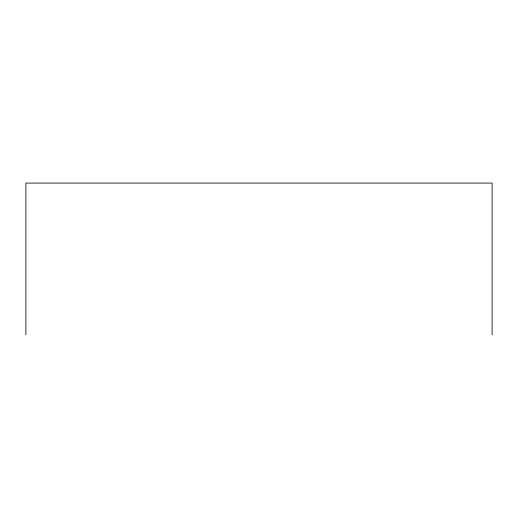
<?xml version="1.0" encoding="UTF-8"?>
<svg xmlns="http://www.w3.org/2000/svg" width="518" height="518" viewBox="0 0 518 518"><rect width="100%" height="100%" fill="white"/><g stroke="black" fill="none" stroke-linecap="round" stroke-linejoin="round"><path stroke-width="0.78" d="M492.1 334.932L492.1 183.068L25.9 183.068L25.9 334.932"/></g></svg>
